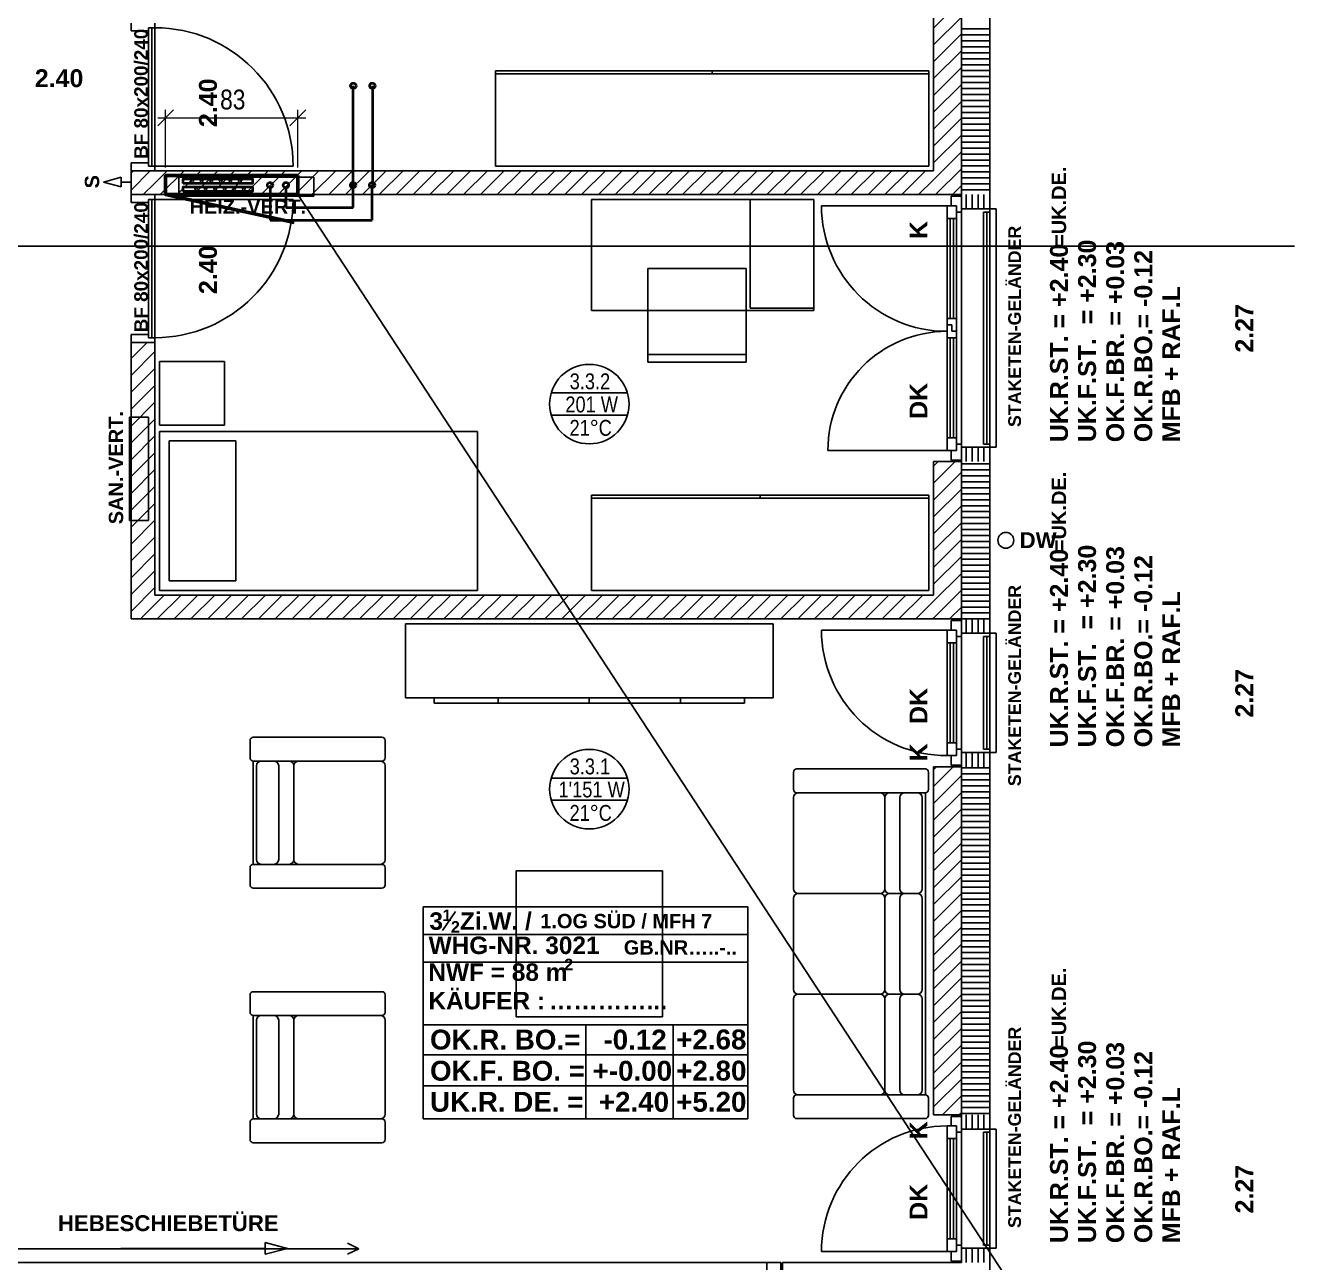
# Model space of a CAD drawing. Extents: x -13068 to 19137, y -13507 to 12485.
# Drawn here: x 3680 to 11667, y -6395 to 1390 of the extents above; entities that cross this region are included whole.
import ezdxf
from ezdxf.lldxf.tags import DXFTag

# ---------------------------------------------------------------- set-up
doc = ezdxf.new("R2010")
doc.units = 0
doc.header["$LTSCALE"] = 50
doc.layers.get('0').update_dxf_attribs({"lineweight": 18})
doc.layers.get('Defpoints').update_dxf_attribs({"lineweight": 25})
for name, color, linetype, lineweight, true_color in [('A04_1.OGHaus 7$0$010 Aussenwände', 9, 'Continuous', 25, 0x808080), ('A04_1.OGHaus 7$0$010 Aussenwände Bauteilschraffuren', 9, 'Continuous', 25, 0x808080), ('A04_1.OGHaus 7$0$010 Aussenwände Schichttrennlinien', 9, 'Continuous', 25, 0x808080), ('A04_1.OGHaus 7$0$010 Fenster', 9, 'Continuous', 25, 0x808080), ('A04_1.OGHaus 7$0$010 Türen', 9, 'Continuous', 25, 0x808080), ('A04_1.OGHaus 7$0$015 Innenwände', 9, 'Continuous', 25, 0x808080), ('A04_1.OGHaus 7$0$015 Innenwände Bauteilschraffuren', 9, 'Continuous', 25, 0x808080), ('A04_1.OGHaus 7$0$060 Möbel Einbau', 9, 'Continuous', 25, 0x808080), ('A04_1.OGHaus 7$0$060 Möbel Einbau Bauteilschraffuren', 9, 'Continuous', 25, 0x808080), ('A04_1.OGHaus 7$0$065 Möbel Einrichtung', 9, 'Continuous', 25, 0x808080), ('A04_1.OGHaus 7$0$155 Beschriftungen Projekt', 9, 'Continuous', 25, 0x808080), ('A_OG01_Haus 7$0$MRI XREF', 9, 'Continuous', 25, 0x808080), ('H-APPARATE', 7, 'Continuous', 50, 0x7fff9f), ('H-ARMATUREN', 7, 'Continuous', 35, 0x00cc33), ('H-RAUMNUMMERN', 240, 'Continuous', 25, 0xff003f), ('H-RL', 7, 'STRICHLINIE2', 35, 0x7f9fff), ('H-TEXT', 240, 'Continuous', 25, 0xff003f), ('H-VERMASSUNG', 220, 'Continuous', 18, 0xff00bf), ('H-VL', 240, 'Continuous', 35, 0xff003f), ('MRI XREF', 9, 'Continuous', 25, 0x808080)]:
    doc.layers.add(name, color=color, linetype=linetype, lineweight=lineweight, true_color=true_color)
doc.styles.add('MRI', font='ARIALN.TTF')
doc.styles.get("Standard").update_dxf_attribs({"font": 'ARIALN.TTF'})
tags = doc.linetypes.add('HIDDEN', pattern=[0.375, 0.25, -0.125]).pattern_tags.tags
tags[6:7] = [DXFTag(74, 4), DXFTag(75, 0), DXFTag(340, '0'), DXFTag(46, 1.0), DXFTag(50, 0.0), DXFTag(44, 0.0), DXFTag(45, 0.0)]
tags[4:5] = [DXFTag(74, 4), DXFTag(75, 0), DXFTag(340, '0'), DXFTag(46, 1.0), DXFTag(50, 0.0), DXFTag(44, 0.0), DXFTag(45, 0.0)]
tags = doc.linetypes.add('STRICHLINIE2', pattern=[0.75, 0.5, -0.25]).pattern_tags.tags
tags[6:7] = [DXFTag(74, 4), DXFTag(75, 0), DXFTag(340, '0'), DXFTag(46, 1.0), DXFTag(50, 0.0), DXFTag(44, 0.0), DXFTag(45, 0.0)]
tags[4:5] = [DXFTag(74, 4), DXFTag(75, 0), DXFTag(340, '0'), DXFTag(46, 1.0), DXFTag(50, 0.0), DXFTag(44, 0.0), DXFTag(45, 0.0)]

# ---------------------------------------------------------------- blocks, each defined once
blk = doc.blocks.new('Blockreferenz-A0MMLJN3LK', base_point=(-11667.3, -13506.6))
at = {"layer": 'A04_1.OGHaus 7$0$010 Aussenwände', "color": 0, "linetype": 'ByBlock', "lineweight": -2}
for p, q in [((9395, 1595), (9395, 475)), ((9750, 325), (9750, 1595)), ((9505, 325), (9395, 325)), ((9570, 325), (9505, 325)), ((9570, 325), (9570, 235)), ((9570, 235), (9570, 325)), ((9750, 325), (9750, 235)), ((9750, 235), (9570, 235)), ((9750, 215), (9710, 215)), ((9710, 215), (9710, -1245)), ((9730, 215), (9730, -1245)), ((9750, -1245), (9750, 215)), ((11667.3, 0), (-11667.3, 0)), ((9570, -1355), (9570, -1265)), ((9750, -1265), (9570, -1265)), ((9570, -1265), (9570, -1355)), ((9710, -1245), (9750, -1245)), ((9750, -1355), (9750, -1265)), ((9505, -1355), (9395, -1355)), ((9395, -1355), (9395, -2195)), ((9570, -1355), (9505, -1355)), ((9750, -2345), (9750, -1355)), ((9505, -2345), (9395, -2345)), ((9570, -2345), (9505, -2345)), ((9570, -2345), (9570, -2435)), ((9570, -2435), (9570, -2345)), ((9750, -2345), (9750, -2435)), ((9750, -2435), (9570, -2435)), ((9750, -2455), (9710, -2455)), ((9710, -2455), (9710, -3165)), ((9730, -2455), (9730, -3165)), ((9750, -3165), (9750, -2455)), ((9570, -3275), (9570, -3185)), ((9750, -3185), (9570, -3185)), ((9570, -3185), (9570, -3275)), ((9710, -3165), (9750, -3165)), ((9750, -3275), (9750, -3185)), ((9505, -3275), (9395, -3275)), ((9395, -3275), (9395, -5465)), ((9570, -3275), (9505, -3275)), ((9750, -5465), (9750, -3275)), ((9505, -5465), (9395, -5465)), ((9570, -5465), (9505, -5465)), ((9570, -5465), (9570, -5555)), ((9570, -5555), (9570, -5465)), ((9750, -5465), (9750, -5555)), ((9750, -5555), (9570, -5555)), ((9750, -5575), (9710, -5575)), ((9710, -5575), (9710, -6285)), ((9730, -5575), (9730, -6285)), ((9750, -6285), (9750, -5575)), ((9570, -6395), (9570, -6305)), ((9750, -6305), (9570, -6305)), ((9570, -6305), (9570, -6395)), ((9710, -6285), (9750, -6285)), ((9750, -6395), (9750, -6305)), ((8445, -6570), (8445, -6395)), ((9395, -6395), (8445, -6395)), ((9505, -6395), (9395, -6395)), ((9570, -6395), (9505, -6395)), ((9750, -6750), (9750, -6395))]:
    blk.add_line(p, q, dxfattribs=at)
at = {"layer": 'A04_1.OGHaus 7$0$010 Aussenwände Bauteilschraffuren', "color": 0, "linetype": 'ByBlock', "lineweight": -2}
for p, q in [((9395, 1373.4), (9570, 1548.4)), ((9395, 1267.3), (9570, 1442.3)), ((9750, 1367.8), (9570, 1367.8)), ((9395, 1161.2), (9570, 1336.2)), ((9750, 1330.3), (9570, 1330.3)), ((9750, 1292.8), (9570, 1292.8)), ((9395, 1055.2), (9570, 1230.2)), ((9750, 1255.3), (9570, 1255.3)), ((9750, 1217.8), (9570, 1217.8)), ((9395, 949.1), (9570, 1124.1)), ((9750, 1180.3), (9570, 1180.3)), ((9750, 1142.8), (9570, 1142.8)), ((9750, 1105.3), (9570, 1105.3)), ((9750, 1067.8), (9570, 1067.8)), ((9395, 843), (9570, 1018)), ((9750, 1030.3), (9570, 1030.3)), ((9750, 992.8), (9570, 992.8)), ((9395, 737), (9570, 912)), ((9750, 955.3), (9570, 955.3)), ((9750, 917.8), (9570, 917.8)), ((9750, 880.3), (9570, 880.3)), ((9395, 630.9), (9570, 805.9)), ((9750, 842.8), (9570, 842.8)), ((9750, 805.3), (9570, 805.3)), ((9750, 767.8), (9570, 767.8)), ((9750, 730.3), (9570, 730.3)), ((9395, 524.8), (9570, 699.8)), ((9750, 692.8), (9570, 692.8)), ((9750, 655.3), (9570, 655.3)), ((9395, 418.8), (9570, 593.8)), ((9750, 617.8), (9570, 617.8)), ((9750, 580.3), (9570, 580.3)), ((9407.3, 325), (9570, 487.7)), ((9750, 542.8), (9570, 542.8)), ((9750, 505.3), (9570, 505.3)), ((9750, 467.8), (9570, 467.8)), ((9750, 430.3), (9570, 430.3)), ((9513.4, 325), (9570, 381.6)), ((9750, 392.8), (9570, 392.8)), ((9750, 355.3), (9570, 355.3)), ((9600, 325), (9600, 235)), ((9637.5, 325), (9637.5, 235)), ((9675, 325), (9675, 235)), ((9712.5, 325), (9712.5, 235)), ((9600, -1355), (9600, -1265)), ((9637.5, -1355), (9637.5, -1265)), ((9675, -1355), (9675, -1265)), ((9712.5, -1355), (9712.5, -1265)), ((9395, -1384.4), (9424.4, -1355)), ((9395, -1490.4), (9530.4, -1355)), ((9395, -1596.5), (9570, -1421.5)), ((9750, -1369.7), (9570, -1369.7)), ((9750, -1407.2), (9570, -1407.2)), ((9750, -1444.7), (9570, -1444.7)), ((9750, -1482.2), (9570, -1482.2)), ((9395, -1702.6), (9570, -1527.6)), ((9750, -1519.7), (9570, -1519.7)), ((9750, -1557.2), (9570, -1557.2)), ((9750, -1594.7), (9570, -1594.7)), ((9395, -1808.6), (9570, -1633.6)), ((9750, -1632.2), (9570, -1632.2)), ((9750, -1669.7), (9570, -1669.7)), ((9395, -1914.7), (9570, -1739.7)), ((9750, -1707.2), (9570, -1707.2)), ((9750, -1744.7), (9570, -1744.7)), ((9750, -1782.2), (9570, -1782.2)), ((9750, -1819.7), (9570, -1819.7)), ((9395, -2020.8), (9570, -1845.8)), ((9750, -1857.2), (9570, -1857.2)), ((9750, -1894.7), (9570, -1894.7)), ((9395, -2126.8), (9570, -1951.8)), ((9750, -1932.2), (9570, -1932.2)), ((9750, -1969.7), (9570, -1969.7)), ((9395, -2232.9), (9570, -2057.9)), ((9750, -2007.2), (9570, -2007.2)), ((9750, -2044.7), (9570, -2044.7)), ((9750, -2082.2), (9570, -2082.2)), ((9750, -2119.7), (9570, -2119.7)), ((9395, -2339), (9570, -2164)), ((9750, -2157.2), (9570, -2157.2)), ((9750, -2194.7), (9570, -2194.7)), ((9750, -2232.2), (9570, -2232.2)), ((9495, -2345), (9570, -2270)), ((9750, -2269.7), (9570, -2269.7)), ((9750, -2307.2), (9570, -2307.2)), ((9750, -2344.7), (9570, -2344.7)), ((9600, -2345), (9600, -2435)), ((9637.5, -2345), (9637.5, -2435)), ((9675, -2345), (9675, -2435)), ((9712.5, -2345), (9712.5, -2435)), ((9600, -3275), (9600, -3185)), ((9637.5, -3275), (9637.5, -3185)), ((9675, -3275), (9675, -3185)), ((9712.5, -3275), (9712.5, -3185)), ((9395, -3293.5), (9413.5, -3275)), ((9395, -3399.6), (9519.6, -3275)), ((9395, -3505.7), (9570, -3330.7)), ((9750, -3282.2), (9570, -3282.2)), ((9750, -3319.7), (9570, -3319.7)), ((9750, -3357.2), (9570, -3357.2)), ((9750, -3394.7), (9570, -3394.7)), ((9750, -3432.2), (9570, -3432.2)), ((9395, -3611.7), (9570, -3436.7)), ((9750, -3469.7), (9570, -3469.7)), ((9750, -3507.2), (9570, -3507.2)), ((9395, -3717.8), (9570, -3542.8)), ((9750, -3544.7), (9570, -3544.7)), ((9750, -3582.2), (9570, -3582.2)), ((9395, -3823.9), (9570, -3648.9)), ((9750, -3619.7), (9570, -3619.7)), ((9750, -3657.2), (9570, -3657.2)), ((9750, -3694.7), (9570, -3694.7)), ((9750, -3732.2), (9570, -3732.2)), ((9395, -3929.9), (9570, -3754.9)), ((9750, -3769.7), (9570, -3769.7)), ((9750, -3807.2), (9570, -3807.2)), ((9395, -4036), (9570, -3861)), ((9750, -3844.7), (9570, -3844.7)), ((9750, -3882.2), (9570, -3882.2)), ((9395, -4142.1), (9570, -3967.1)), ((9750, -3919.7), (9570, -3919.7)), ((9750, -3957.2), (9570, -3957.2)), ((9395, -4248.1), (9570, -4073.1)), ((9750, -3994.7), (9570, -3994.7)), ((9750, -4032.2), (9570, -4032.2)), ((9750, -4069.7), (9570, -4069.7)), ((9750, -4107.2), (9570, -4107.2)), ((9750, -4144.7), (9570, -4144.7)), ((9395, -4354.2), (9570, -4179.2)), ((9750, -4182.2), (9570, -4182.2)), ((9750, -4219.7), (9570, -4219.7)), ((9395, -4460.3), (9570, -4285.3)), ((9750, -4257.2), (9570, -4257.2)), ((9750, -4294.7), (9570, -4294.7)), ((9395, -4566.3), (9570, -4391.3)), ((9750, -4332.2), (9570, -4332.2)), ((9750, -4369.7), (9570, -4369.7)), ((9750, -4407.2), (9570, -4407.2)), ((9750, -4444.7), (9570, -4444.7)), ((9395, -4672.4), (9570, -4497.4)), ((9750, -4482.2), (9570, -4482.2)), ((9750, -4519.7), (9570, -4519.7)), ((9395, -4778.5), (9570, -4603.5)), ((9750, -4557.2), (9570, -4557.2)), ((9750, -4594.7), (9570, -4594.7)), ((9750, -4632.2), (9570, -4632.2)), ((9395, -4884.5), (9570, -4709.5)), ((9750, -4669.7), (9570, -4669.7)), ((9750, -4707.2), (9570, -4707.2)), ((9750, -4744.7), (9570, -4744.7)), ((9750, -4782.2), (9570, -4782.2)), ((9395, -4990.6), (9570, -4815.6)), ((9750, -4819.7), (9570, -4819.7)), ((9750, -4857.2), (9570, -4857.2)), ((9395, -5096.7), (9570, -4921.7)), ((9750, -4894.7), (9570, -4894.7)), ((9750, -4932.2), (9570, -4932.2)), ((9395, -5202.7), (9570, -5027.7)), ((9750, -4969.7), (9570, -4969.7)), ((9750, -5007.2), (9570, -5007.2)), ((9750, -5044.7), (9570, -5044.7)), ((9750, -5082.2), (9570, -5082.2)), ((9395, -5308.8), (9570, -5133.8)), ((9750, -5119.7), (9570, -5119.7)), ((9750, -5157.2), (9570, -5157.2)), ((9395, -5414.9), (9570, -5239.9)), ((9750, -5194.7), (9570, -5194.7)), ((9750, -5232.2), (9570, -5232.2)), ((9750, -5269.7), (9570, -5269.7)), ((9450.9, -5465), (9570, -5345.9)), ((9750, -5307.2), (9570, -5307.2)), ((9750, -5344.7), (9570, -5344.7)), ((9750, -5382.2), (9570, -5382.2)), ((9750, -5419.7), (9570, -5419.7)), ((9557, -5465), (9570, -5452)), ((9750, -5457.2), (9570, -5457.2)), ((9600, -5465), (9600, -5555)), ((9637.5, -5465), (9637.5, -5555)), ((9675, -5465), (9675, -5555)), ((9712.5, -5465), (9712.5, -5555)), ((9600, -6395), (9600, -6305)), ((9637.5, -6395), (9637.5, -6305)), ((9675, -6395), (9675, -6305)), ((9712.5, -6395), (9712.5, -6305))]:
    blk.add_line(p, q, dxfattribs=at)
at = {"layer": 'A04_1.OGHaus 7$0$010 Aussenwände Schichttrennlinien', "color": 0, "linetype": 'ByBlock', "lineweight": -2}
for p, q in [((9570, 325), (9570, 1595)), ((9570, 235), (9750, 235)), ((9570, -1265), (9750, -1265)), ((9570, -2345), (9570, -1355)), ((9570, -2435), (9750, -2435)), ((9570, -3185), (9750, -3185)), ((9570, -5465), (9570, -3275)), ((9570, -5555), (9750, -5555)), ((9570, -6305), (9750, -6305))]:
    blk.add_line(p, q, dxfattribs=at)
at = {"layer": 'A04_1.OGHaus 7$0$010 Aussenwände Schichttrennlinien', "color": 0, "lineweight": -2}
for p, q in [((9570, 325), (9570, 325)), ((9570, -1355), (9570, -1355)), ((9570, -2345), (9570, -2345)), ((9570, -3275), (9570, -3275)), ((9570, -5465), (9570, -5465)), ((9570, -6395), (9570, -6395))]:
    blk.add_line(p, q, dxfattribs=at)
at = {"layer": 'A04_1.OGHaus 7$0$010 Fenster', "color": 0, "linetype": 'ByBlock', "lineweight": -2}
for p, q in [((9570, 325), (9505, 325)), ((9570, 235), (9570, 325)), ((9480, 255), (8690, 255)), ((9540, 255), (9480, 255)), ((9480, 255), (9480, 175)), ((9505, 315), (9505, 255)), ((9570, 315), (9505, 315)), ((9505, 255), (9540, 255)), ((9540, 255), (9540, 215)), ((9540, 175), (9540, 255)), ((9570, 215), (9570, 315)), ((9480, 175), (9480, -455)), ((9480, 175), (9540, 175)), ((9500, 175), (9500, -455)), ((9520, -455), (9520, 175)), ((9540, 215), (9570, 215)), ((9540, -455), (9540, 175)), ((9570, -1245), (9570, 215)), ((9750, 235), (9750, -1265)), ((9750, 235), (9790, 235)), ((9790, 235), (9790, -1265)), ((9540, -455), (9480, -455)), ((9480, -455), (9480, -495)), ((9540, -535), (9540, -455)), ((9480, -495), (9510, -495)), ((9510, -495), (9480, -495)), ((9480, -495), (9480, -575)), ((9510, -495), (9510, -535)), ((9510, -535), (9510, -495)), ((9510, -535), (9540, -535)), ((9540, -535), (9510, -535)), ((9540, -575), (9540, -535)), ((9480, -575), (9480, -1205)), ((9480, -575), (9540, -575)), ((9500, -575), (9500, -1205)), ((9520, -1205), (9520, -575)), ((9540, -1205), (9540, -575)), ((9540, -1205), (9480, -1205)), ((9480, -1205), (9480, -1285)), ((9540, -1285), (9540, -1205)), ((9570, -1245), (9540, -1245)), ((9540, -1245), (9540, -1285)), ((9570, -1345), (9570, -1245)), ((9570, -1265), (9570, -1355)), ((9790, -1265), (9750, -1265)), ((9480, -1285), (8730, -1285)), ((9480, -1285), (9540, -1285)), ((9540, -1285), (9505, -1285)), ((9505, -1285), (9505, -1345)), ((9505, -1345), (9570, -1345)), ((9570, -1355), (9505, -1355)), ((9570, -2345), (9505, -2345)), ((9505, -2355), (9505, -2415)), ((9570, -2355), (9505, -2355)), ((9570, -2435), (9570, -2345)), ((9570, -2455), (9570, -2355)), ((9480, -2415), (8690, -2415)), ((9540, -2415), (9480, -2415)), ((9480, -2415), (9480, -2495)), ((9505, -2415), (9540, -2415)), ((9540, -2415), (9540, -2455)), ((9540, -2495), (9540, -2415)), ((9540, -2455), (9570, -2455)), ((9570, -3165), (9570, -2455)), ((9750, -2435), (9750, -3185)), ((9750, -2435), (9790, -2435)), ((9790, -2435), (9790, -3185)), ((9480, -2495), (9480, -3125)), ((9480, -2495), (9540, -2495)), ((9500, -2495), (9500, -3125)), ((9520, -3125), (9520, -2495)), ((9540, -3125), (9540, -2495)), ((9540, -3125), (9480, -3125)), ((9480, -3125), (9480, -3205)), ((9540, -3205), (9540, -3125)), ((9570, -3165), (9540, -3165)), ((9540, -3165), (9540, -3205)), ((9570, -3265), (9570, -3165)), ((9570, -3185), (9570, -3275)), ((9790, -3185), (9750, -3185)), ((9480, -3205), (9540, -3205)), ((9540, -3205), (9505, -3205)), ((9505, -3205), (9505, -3265)), ((9505, -3265), (9570, -3265)), ((9570, -3275), (9505, -3275)), ((9570, -5465), (9505, -5465)), ((9505, -5535), (9505, -5475)), ((9505, -5475), (9570, -5475)), ((9570, -5555), (9570, -5465)), ((9570, -5475), (9570, -5575)), ((9480, -5615), (9480, -5535)), ((9480, -5535), (9540, -5535)), ((9540, -5535), (9505, -5535)), ((9540, -5575), (9540, -5535)), ((9540, -5535), (9540, -5615)), ((9570, -5575), (9540, -5575)), ((9570, -5575), (9570, -6285)), ((9750, -6305), (9750, -5555)), ((9790, -5555), (9750, -5555)), ((9790, -6305), (9790, -5555)), ((9480, -6245), (9480, -5615)), ((9540, -5615), (9480, -5615)), ((9500, -6245), (9500, -5615)), ((9520, -5615), (9520, -6245)), ((9540, -5615), (9540, -6245)), ((5777.5, -6307.5), (3610, -6307.5)), ((5777.5, -6307.5), (5707.5, -6272.5)), ((5777.5, -6307.5), (5707.5, -6342.5)), ((9480, -6325), (9480, -6245)), ((9480, -6245), (9540, -6245)), ((9540, -6245), (9540, -6325)), ((9540, -6325), (9540, -6285)), ((9540, -6285), (9570, -6285)), ((9570, -6285), (9570, -6385)), ((9570, -6305), (9570, -6395)), ((9750, -6305), (9790, -6305)), ((9480, -6325), (8690, -6325)), ((9540, -6325), (9480, -6325)), ((9505, -6385), (9505, -6325)), ((9505, -6325), (9540, -6325)), ((9570, -6385), (9505, -6385)), ((8345, -6395), (3450, -6395)), ((8435, -6395), (8345, -6395)), ((8345, -6395), (8345, -6570)), ((8435, -6570), (8435, -6395)), ((8445, -6570), (8445, -6395)), ((9570, -6395), (9505, -6395))]:
    blk.add_line(p, q, dxfattribs=at)
for centre, major_axis in [((9480, 255), (-790, 0)), ((9480, -1285), (0, 750)), ((9480, -2415), (-790, 0)), ((9480, -6325), (0, 790))]:
    blk.add_ellipse(centre, major_axis=major_axis, ratio=1, start_param=0, end_param=1.570796, dxfattribs=at)
at = {"layer": 'A04_1.OGHaus 7$0$010 Türen', "color": 0, "linetype": 'ByBlock', "lineweight": -2}
for p, q in [((4345, 1405), (4345, 1355)), ((4455, 1355), (4455, 1375)), ((4455, 1375), (4495, 1375)), ((4495, 1375), (4455, 1375)), ((4455, 1375), (4455, 505)), ((4495, 1375), (4495, 1405)), ((4495, 505), (4495, 1375)), ((4345, 1355), (4455, 1355)), ((4345, 475), (4345, 525)), ((4345, 525), (4455, 525)), ((4455, 525), (4455, 505)), ((4455, 505), (4495, 505)), ((4455, 505), (4495, 505)), ((4495, 505), (4495, 475)), ((4495, 505), (5365, 505)), ((4495, 475), (4345, 475)), ((4345, 475), (4495, 475)), ((4345, 325), (4345, 275)), ((4495, 325), (4345, 325)), ((4345, 325), (4495, 325)), ((4495, 295), (4495, 325)), ((4345, 275), (4455, 275)), ((4455, 275), (4455, 295)), ((4455, 295), (4495, 295)), ((4455, 295), (4495, 295)), ((4455, -575), (4455, 295)), ((4495, 295), (4495, -575)), ((4495, 295), (5365, 295)), ((4345, -605), (4345, -555)), ((4345, -555), (4455, -555)), ((4455, -555), (4455, -575)), ((4495, -605), (4345, -605)), ((4345, -605), (4495, -605)), ((4455, -575), (4495, -575)), ((4495, -575), (4455, -575)), ((4495, -575), (4495, -605))]:
    blk.add_line(p, q, dxfattribs=at)
for centre, major_axis in [((4495, 505), (870, 0)), ((4495, 295), (0, -870))]:
    blk.add_ellipse(centre, major_axis=major_axis, ratio=1, start_param=0, end_param=1.570796, dxfattribs=at)
at = {"layer": 'A04_1.OGHaus 7$0$015 Innenwände', "color": 0, "linetype": 'ByBlock', "lineweight": -2}
for p, q in [((4345, 475), (4495, 475)), ((4345, 475), (4345, 325)), ((9395, 475), (4495, 475)), ((4345, 325), (4495, 325)), ((4495, 325), (9395, 325)), ((4345, -605), (4495, -605)), ((4345, -605), (4345, -2345)), ((4495, -2195), (4495, -605)), ((9395, -2195), (4495, -2195)), ((4345, -2345), (9395, -2345))]:
    blk.add_line(p, q, dxfattribs=at)
at = {"layer": 'A04_1.OGHaus 7$0$015 Innenwände Bauteilschraffuren', "color": 0, "linetype": 'ByBlock', "lineweight": -2}
for p, q in [((4475.7, 505), (4475.7, 1375)), ((4345, 459.9), (4360.1, 475)), ((4345, 353.9), (4466.1, 475)), ((4495, 397.8), (4572.2, 475)), ((4528.3, 325), (4678.3, 475)), ((4634.3, 325), (4784.3, 475)), ((4740.4, 325), (4890.4, 475)), ((4846.5, 325), (4996.5, 475)), ((4952.5, 325), (5102.5, 475)), ((5058.6, 325), (5208.6, 475)), ((5164.7, 325), (5314.7, 475)), ((5270.7, 325), (5420.7, 475)), ((5376.8, 325), (5526.8, 475)), ((5482.9, 325), (5632.9, 475)), ((5588.9, 325), (5738.9, 475)), ((5695, 325), (5845, 475)), ((5801.1, 325), (5951.1, 475)), ((5907.1, 325), (6057.1, 475)), ((6013.2, 325), (6163.2, 475)), ((6119.3, 325), (6269.3, 475)), ((6225.3, 325), (6375.3, 475)), ((6331.4, 325), (6481.4, 475)), ((6437.5, 325), (6587.5, 475)), ((6543.5, 325), (6693.5, 475)), ((6649.6, 325), (6799.6, 475)), ((6755.7, 325), (6905.7, 475)), ((6861.7, 325), (7011.7, 475)), ((6967.8, 325), (7117.8, 475)), ((7073.9, 325), (7223.9, 475)), ((7179.9, 325), (7329.9, 475)), ((7286, 325), (7436, 475)), ((7392, 325), (7542, 475)), ((7498.1, 325), (7648.1, 475)), ((7604.2, 325), (7754.2, 475)), ((7710.2, 325), (7860.2, 475)), ((7816.3, 325), (7966.3, 475)), ((7922.4, 325), (8072.4, 475)), ((8028.4, 325), (8178.4, 475)), ((8134.5, 325), (8284.5, 475)), ((8240.6, 325), (8390.6, 475)), ((8346.6, 325), (8496.6, 475)), ((8452.7, 325), (8602.7, 475)), ((8558.8, 325), (8708.8, 475)), ((8664.8, 325), (8814.8, 475)), ((8770.9, 325), (8920.9, 475)), ((8877, 325), (9027, 475)), ((8983, 325), (9133, 475)), ((9089.1, 325), (9239.1, 475)), ((9195.2, 325), (9345.2, 475)), ((9301.2, 325), (9395, 418.8)), ((4422.2, 325), (4495, 397.8)), ((4475.7, -575), (4475.7, 295)), ((4345, -706.8), (4446.8, -605)), ((4345, -812.9), (4495, -662.9)), ((4345, -918.9), (4495, -768.9)), ((4345, -1025), (4495, -875)), ((4345, -1131.1), (4495, -981.1)), ((4345, -1237.1), (4495, -1087.1)), ((4345, -1343.2), (4495, -1193.2)), ((4345, -1449.3), (4495, -1299.3)), ((4345, -1555.3), (4495, -1405.3)), ((4345, -1661.4), (4495, -1511.4)), ((4345, -1767.5), (4495, -1617.5)), ((4345, -1873.5), (4495, -1723.5)), ((4345, -1979.6), (4495, -1829.6)), ((4345, -2085.7), (4495, -1935.7)), ((4345, -2191.7), (4495, -2041.7)), ((4345, -2297.8), (4495, -2147.8)), ((4403.9, -2345), (4553.9, -2195)), ((4509.9, -2345), (4659.9, -2195)), ((4616, -2345), (4766, -2195)), ((4722, -2345), (4872, -2195)), ((4828.1, -2345), (4978.1, -2195)), ((4934.2, -2345), (5084.2, -2195)), ((5040.2, -2345), (5190.2, -2195)), ((5146.3, -2345), (5296.3, -2195)), ((5252.4, -2345), (5402.4, -2195)), ((5358.4, -2345), (5508.4, -2195)), ((5464.5, -2345), (5614.5, -2195)), ((5570.6, -2345), (5720.6, -2195)), ((5676.6, -2345), (5826.6, -2195)), ((5782.7, -2345), (5932.7, -2195)), ((5888.8, -2345), (6038.8, -2195)), ((5994.8, -2345), (6144.8, -2195)), ((6100.9, -2345), (6250.9, -2195)), ((6207, -2345), (6357, -2195)), ((6313, -2345), (6463, -2195)), ((6419.1, -2345), (6569.1, -2195)), ((6525.2, -2345), (6675.2, -2195)), ((6631.2, -2345), (6781.2, -2195)), ((6737.3, -2345), (6887.3, -2195)), ((6843.4, -2345), (6993.4, -2195)), ((6949.4, -2345), (7099.4, -2195)), ((7055.5, -2345), (7205.5, -2195)), ((7161.6, -2345), (7311.6, -2195)), ((7267.6, -2345), (7417.6, -2195)), ((7373.7, -2345), (7523.7, -2195)), ((7479.8, -2345), (7629.8, -2195)), ((7585.8, -2345), (7735.8, -2195)), ((7691.9, -2345), (7841.9, -2195)), ((7798, -2345), (7948, -2195)), ((7904, -2345), (8054, -2195)), ((8010.1, -2345), (8160.1, -2195)), ((8116.2, -2345), (8266.2, -2195)), ((8222.2, -2345), (8372.2, -2195)), ((8328.3, -2345), (8478.3, -2195)), ((8434.4, -2345), (8584.4, -2195)), ((8540.4, -2345), (8690.4, -2195)), ((8646.5, -2345), (8796.5, -2195)), ((8752.6, -2345), (8902.6, -2195)), ((8858.6, -2345), (9008.6, -2195)), ((8964.7, -2345), (9114.7, -2195)), ((9070.8, -2345), (9220.8, -2195)), ((9176.8, -2345), (9326.8, -2195)), ((9282.9, -2345), (9395, -2232.9)), ((9389, -2345), (9395, -2339))]:
    blk.add_line(p, q, dxfattribs=at)
at = {"layer": 'A04_1.OGHaus 7$0$060 Möbel Einbau', "color": 0, "linetype": 'ByBlock', "lineweight": -2}
for p, q in [((4171.5, 404.2), (4283.5, 434.2)), ((4171.5, 404.2), (4283.5, 374.2)), ((4283.5, 434.2), (4283.5, 374.2)), ((4345, 404.2), (4283.5, 404.2)), ((4281.1, -6305.4), (5189.9, -6305.4)), ((5329.8, -6305.4), (5189.9, -6267.9)), ((5189.9, -6342.9), (5189.9, -6267.9)), ((5329.8, -6305.4), (5189.9, -6342.9))]:
    blk.add_line(p, q, dxfattribs=at)
blk.add_circle((9850, -1850), 50, dxfattribs=at)
at = {"layer": 'A04_1.OGHaus 7$0$060 Möbel Einbau Bauteilschraffuren', "color": 0, "linetype": 'ByBlock', "lineweight": -2}
for p, q in [((5495, 435), (4645, 435)), ((4645, 435), (4645, 315)), ((5495, 315), (5495, 435)), ((4645, 315), (5495, 315)), ((4335, -1725), (4335, -1075)), ((4335, -1075), (4455, -1075)), ((4455, -1075), (4455, -1725)), ((4455, -1725), (4335, -1725))]:
    blk.add_line(p, q, dxfattribs=at)
at = {"layer": 'A04_1.OGHaus 7$0$065 Möbel Einrichtung', "color": 0, "linetype": 'ByBlock', "lineweight": -2}
for p, q in [((9365, 1105), (6637.5, 1105)), ((6637.5, 1105), (6637.5, 505)), ((9365, 1085), (6637.5, 1085)), ((8001.2, 1105), (8001.2, 1085)), ((9365, 505), (9365, 1105)), ((9365, 1105), (9365, 1085)), ((6637.5, 505), (9365, 505)), ((8642, 295), (7242, 295)), ((7242, 295), (7242, -405)), ((8242, -390), (8242, 295)), ((8642, -405), (8642, 295)), ((7596.6, -730), (7596.6, -140)), ((7596.6, -140), (8216.6, -140)), ((8216.6, -140), (8216.6, -730)), ((8642, -390), (8242, -390)), ((7242, -405), (8642, -405)), ((7596.6, -680), (8216.6, -680)), ((4525, -1125), (4525, -725)), ((4525, -725), (4932.4, -725)), ((4932.4, -725), (4932.4, -1125)), ((8216.6, -730), (7596.6, -730)), ((4932.4, -1125), (4525, -1125)), ((4525, -2165), (4525, -1165)), ((4525, -1165), (6525, -1165)), ((6525, -1165), (6525, -2165)), ((4585, -1225), (5005, -1225)), ((4585, -2105), (4585, -1225)), ((5005, -1225), (5005, -2105)), ((7242, -2165), (7242, -1565)), ((7242, -1565), (9365, -1565)), ((7242, -1565), (7242, -1585)), ((7242, -1585), (9365, -1585)), ((8303.5, -1565), (8303.5, -1585)), ((9365, -1565), (9365, -2165)), ((5005, -2105), (4585, -2105)), ((6525, -2165), (4525, -2165)), ((9365, -2165), (7242, -2165)), ((6071.8, -2842.1), (6071.8, -2375.1)), ((6071.8, -2375.1), (8385.8, -2375.1)), ((8385.8, -2375.1), (8385.8, -2842.1)), ((8385.8, -2842.1), (6071.8, -2842.1)), ((8205.8, -2842.1), (6251.8, -2842.1)), ((6251.8, -2842.1), (6251.8, -2875.1)), ((6251.8, -2875.1), (8205.8, -2875.1)), ((6654.8, -2842.1), (6654.8, -2875.1)), ((7228.8, -2842.1), (7228.8, -2875.1)), ((7802.8, -2842.1), (7802.8, -2875.1)), ((8205.8, -2875.1), (8205.8, -2842.1)), ((5094, -3109.1), (5094, -3219.1)), ((5924, -3089.1), (5114, -3089.1)), ((5944, -3219.1), (5944, -3109.1)), ((5114, -3239.1), (5924, -3239.1)), ((5114, -3239.1), (5114, -3889.1)), ((5134, -3859.1), (5134, -3269.1)), ((5164, -3239.1), (5339.2, -3239.1)), ((5274, -3269.1), (5274, -3859.1)), ((5369.2, -3269.1), (5369.2, -3859.1)), ((5369.2, -3269.1), (5369.2, -3859.1)), ((5914, -3239.1), (5399.2, -3239.1)), ((5944, -3859.1), (5944, -3269.1)), ((8513.5, -3308.8), (8513.5, -3418.8)), ((9343.5, -3288.8), (8533.5, -3288.8)), ((9363.5, -3418.8), (9363.5, -3308.8)), ((8513.5, -3468.8), (8513.5, -4042.1)), ((8533.5, -3438.8), (9343.5, -3438.8)), ((9058.3, -3438.8), (8543.5, -3438.8)), ((9088.3, -4042.1), (9088.3, -3468.8)), ((9088.3, -4042.1), (9088.3, -3468.8)), ((9118.3, -3438.8), (9293.5, -3438.8)), ((9183.5, -4042.1), (9183.5, -3468.8)), ((9323.5, -3468.8), (9323.5, -4042.1)), ((9343.5, -5338.8), (9343.5, -3438.8)), ((5094, -3909.1), (5094, -4019.1)), ((5924, -3889.1), (5114, -3889.1)), ((5339.2, -3889.1), (5164, -3889.1)), ((5399.2, -3889.1), (5914, -3889.1)), ((5944, -4019.1), (5944, -3909.1)), ((6768.8, -4848.8), (6768.8, -3928.8)), ((6768.8, -3928.8), (7688.8, -3928.8)), ((7688.8, -3928.8), (7688.8, -4848.8)), ((5114, -4039.1), (5924, -4039.1)), ((9058.3, -4072.1), (8543.5, -4072.1)), ((8543.5, -4072.1), (9058.3, -4072.1)), ((9118.3, -4072.1), (9293.5, -4072.1)), ((9293.5, -4072.1), (9118.3, -4072.1)), ((8513.5, -4102.1), (8513.5, -4675.5)), ((9088.3, -4675.5), (9088.3, -4102.1)), ((9088.3, -4675.5), (9088.3, -4102.1)), ((9183.5, -4675.5), (9183.5, -4102.1)), ((9323.5, -4102.1), (9323.5, -4675.5)), ((5094, -4710.3), (5094, -4820.3)), ((5924, -4690.3), (5114, -4690.3)), ((5944, -4820.3), (5944, -4710.3)), ((9058.3, -4705.5), (8543.5, -4705.5)), ((8543.5, -4705.5), (9058.3, -4705.5)), ((9118.3, -4705.5), (9293.5, -4705.5)), ((9293.5, -4705.5), (9118.3, -4705.5)), ((8513.5, -4735.5), (8513.5, -5308.8)), ((9088.3, -5308.8), (9088.3, -4735.5)), ((9088.3, -5308.8), (9088.3, -4735.5)), ((9183.5, -5308.8), (9183.5, -4735.5)), ((9323.5, -4735.5), (9323.5, -5308.8)), ((5114, -4840.3), (5924, -4840.3)), ((5114, -4840.3), (5114, -5490.3)), ((5134, -5460.3), (5134, -4870.3)), ((5164, -4840.3), (5339.2, -4840.3)), ((5274, -4870.3), (5274, -5460.3)), ((5369.2, -4870.3), (5369.2, -5460.3)), ((5369.2, -4870.3), (5369.2, -5460.3)), ((5914, -4840.3), (5399.2, -4840.3)), ((5944, -5460.3), (5944, -4870.3)), ((7688.8, -4848.8), (6768.8, -4848.8)), ((9343.5, -5338.8), (8533.5, -5338.8)), ((8543.5, -5338.8), (9058.3, -5338.8)), ((9293.5, -5338.8), (9118.3, -5338.8)), ((8513.5, -5358.8), (8513.5, -5468.8)), ((9363.5, -5468.8), (9363.5, -5358.8)), ((5094, -5510.3), (5094, -5620.3)), ((5924, -5490.3), (5114, -5490.3)), ((5339.2, -5490.3), (5164, -5490.3)), ((5399.2, -5490.3), (5914, -5490.3)), ((5944, -5620.3), (5944, -5510.3)), ((8533.5, -5488.8), (9343.5, -5488.8)), ((5114, -5640.3), (5924, -5640.3))]:
    blk.add_line(p, q, dxfattribs=at)
for centre, major_axis in [((5114, -3109.1), (0, 20)), ((5924, -3109.1), (20, 0)), ((5114, -3219.1), (-20, 0)), ((5164, -3269.1), (0, 30)), ((5244, -3269.1), (30, 0)), ((5339.2, -3269.1), (30, 0)), ((5399.2, -3269.1), (0, 30)), ((5914, -3269.1), (30, 0)), ((5924, -3219.1), (0, -20)), ((8533.5, -3308.8), (0, 20)), ((9343.5, -3308.8), (20, 0)), ((8533.5, -3418.8), (-20, 0)), ((9343.5, -3418.8), (0, -20)), ((8543.5, -3468.8), (0, 30)), ((9058.3, -3468.8), (30, 0)), ((9118.3, -3468.8), (0, 30)), ((9213.5, -3468.8), (0, 30)), ((9293.5, -3468.8), (30, 0)), ((5114, -3909.1), (0, 20)), ((5164, -3859.1), (-30, 0)), ((5244, -3859.1), (0, -30)), ((5339.2, -3859.1), (0, -30)), ((5399.2, -3859.1), (-30, 0)), ((5914, -3859.1), (0, -30)), ((5924, -3909.1), (20, 0)), ((5114, -4019.1), (-20, 0)), ((5924, -4019.1), (0, -20)), ((8543.5, -4042.1), (-30, 0)), ((8543.5, -4102.1), (0, 30)), ((9058.3, -4042.1), (0, -30)), ((9058.3, -4102.1), (30, 0)), ((9118.3, -4042.1), (-30, 0)), ((9118.3, -4102.1), (0, 30)), ((9213.5, -4042.1), (-30, 0)), ((9213.5, -4102.1), (0, 30)), ((9293.5, -4042.1), (0, -30)), ((9293.5, -4102.1), (30, 0)), ((5114, -4710.3), (0, 20)), ((5924, -4710.3), (20, 0)), ((8543.5, -4675.5), (-30, 0)), ((8543.5, -4735.5), (0, 30)), ((9058.3, -4675.5), (0, -30)), ((9058.3, -4735.5), (30, 0)), ((9118.3, -4675.5), (-30, 0)), ((9118.3, -4735.5), (0, 30)), ((9213.5, -4675.5), (-30, 0)), ((9213.5, -4735.5), (0, 30)), ((9293.5, -4675.5), (0, -30)), ((9293.5, -4735.5), (30, 0)), ((5114, -4820.3), (-20, 0)), ((5164, -4870.3), (0, 30)), ((5244, -4870.3), (30, 0)), ((5339.2, -4870.3), (30, 0)), ((5399.2, -4870.3), (0, 30)), ((5914, -4870.3), (30, 0)), ((5924, -4820.3), (0, -20)), ((8543.5, -5308.8), (-30, 0)), ((8533.5, -5358.8), (0, 20)), ((9058.3, -5308.8), (0, -30)), ((9118.3, -5308.8), (-30, 0)), ((9213.5, -5308.8), (-30, 0)), ((9293.5, -5308.8), (0, -30)), ((9343.5, -5358.8), (20, 0)), ((5114, -5510.3), (0, 20)), ((5164, -5460.3), (-30, 0)), ((5244, -5460.3), (0, -30)), ((5339.2, -5460.3), (0, -30)), ((5399.2, -5460.3), (-30, 0)), ((5914, -5460.3), (0, -30)), ((5924, -5510.3), (20, 0)), ((8533.5, -5468.8), (-20, 0)), ((9343.5, -5468.8), (0, -20)), ((5114, -5620.3), (-20, 0)), ((5924, -5620.3), (0, -20))]:
    blk.add_ellipse(centre, major_axis=major_axis, ratio=1, start_param=0, end_param=1.570796, dxfattribs=at)
at = {"layer": 'A04_1.OGHaus 7$0$155 Beschriftungen Projekt', "color": 0, "linetype": 'ByBlock', "lineweight": -2}
for p, q in [((6183.6, -4899.5), (6183.6, -4156)), ((6183.6, -4156), (8226.3, -4156)), ((6304, -4305.4), (6387.2, -4186.4)), ((8226.3, -4156), (8226.3, -4899.5)), ((6183.6, -4330.2), (8226.3, -4330.2)), ((6183.6, -4503.5), (8226.3, -4503.5)), ((6183.6, -4899.5), (8226.3, -4899.5)), ((6183.6, -5489.3), (6183.6, -4899.5)), ((7207.5, -4899.5), (7207.5, -5489.3)), ((7756.3, -4899.5), (7756.3, -5489.3)), ((8226.3, -4899.5), (8226.3, -5489.3)), ((6183.6, -5086.7), (8226.3, -5086.7)), ((8226.3, -5282.7), (6183.6, -5282.7)), ((8226.3, -5489.3), (6183.6, -5489.3))]:
    blk.add_line(p, q, dxfattribs=at)
at = {"layer": 'A04_1.OGHaus 7$0$155 Beschriftungen Projekt', "color": 0, "lineweight": -2, "attachment_point": 1, "rotation": 90}
for s, insert, char_height in [('{\\fArial|b1|i0;BF 80x200/240}', (4365.2, 550.3), 85), ('{\\fArial|b1|i0;2.40}', (4772.6, 750.2), 112.5), ('{\\fArial|b1|i0;=UK.DE.}', (10139.5, 2.1), 90), ('{\\fArial|b1|i0;S}', (4054.2, 364.3), 90), ('{\\fArial|b1|i0;BF 80x200/240}', (4365.2, -541), 85), ('{\\fArial|b1|i0;K}', (9243.9, 45.3), 112.5), ('{\\fArial|b1|i0;STAKETEN-GELÄNDER}', (9865.2, -1137.4), 80), ('{\\fArial|b1|i0;UK.R.ST. = +2.40}', (10128.2, -1232.8), 112.5), ('{\\fArial|b1|i0;UK.F.ST.  = +2.30}', (10304.9, -1232.8), 112.5), ('{\\fArial|b1|i0;OK.F.BR. = +0.03}', (10481.7, -1232.8), 112.5), ('{\\fArial|b1|i0;2.40}', (4772.6, -300.6), 112.5), ('{\\fArial|b1|i0;OK.R.BO.= -0.12}', (10658.5, -1232.8), 112.5), ('{\\fArial|b1|i0;MFB + RAF.L}', (10834.3, -1233), 112.5), ('{\\fArial|b1|i0;2.27}', (11294.2, -669.1), 112.5), ('{\\fArial|b1|i0;DK}', (9243.9, -1086), 112.5), ('{\\fArial|b1|i0;SAN.-VERT.}', (4205, -1749.1), 90), ('{\\fArial|b1|i0;=UK.DE.}', (10139.5, -1917.9), 90), ('{\\fArial|b1|i0;UK.R.ST. = +2.40}', (10128.2, -3152.8), 112.5), ('{\\fArial|b1|i0;UK.F.ST.  = +2.30}', (10304.9, -3152.8), 112.5), ('{\\fArial|b1|i0;OK.F.BR. = +0.03}', (10481.7, -3152.8), 112.5), ('{\\fArial|b1|i0;OK.R.BO.= -0.12}', (10658.5, -3152.8), 112.5), ('{\\fArial|b1|i0;STAKETEN-GELÄNDER}', (9865.2, -3397.3), 80), ('{\\fArial|b1|i0;MFB + RAF.L}', (10834.3, -3153), 112.5), ('{\\fArial|b1|i0;2.27}', (11294.2, -2965.4), 112.5), ('{\\fArial|b1|i0;DK}', (9243.9, -3006), 112.5), ('{\\fArial|b1|i0;K}', (9243.9, -3241.1), 112.5), ('{\\fArial|b1|i0;=UK.DE.}', (10139.5, -5037.9), 90), ('{\\fArial|b1|i0;STAKETEN-GELÄNDER}', (9865.2, -6177.4), 80), ('{\\fArial|b1|i0;UK.R.ST. = +2.40}', (10128.2, -6272.8), 112.5), ('{\\fArial|b1|i0;UK.F.ST.  = +2.30}', (10304.9, -6272.8), 112.5), ('{\\fArial|b1|i0;OK.F.BR. = +0.03}', (10481.7, -6272.8), 112.5), ('{\\fArial|b1|i0;OK.R.BO.= -0.12}', (10658.5, -6272.8), 112.5), ('{\\fArial|b1|i0;MFB + RAF.L}', (10834.3, -6273), 112.5), ('{\\fArial|b1|i0;K}', (9243.9, -5618.8), 112.5), ('{\\fArial|b1|i0;2.27}', (11294.2, -6085.4), 112.5), ('{\\fArial|b1|i0;DK}', (9243.9, -6126), 112.5)]:
    blk.add_mtext(s, dxfattribs=dict(at, insert=insert, char_height=char_height))
at = {"layer": 'A04_1.OGHaus 7$0$155 Beschriftungen Projekt', "color": 0, "lineweight": -2, "attachment_point": 1}
for s, insert, char_height in [('{\\fArial|b1|i0;2.40}', (3739.2, 1113.9), 112.5), ('{\\fArial|b1|i0;HEIZ.-VERT.}', (4712.9, 294.4), 90), ('{\\fArial|b1|i0;DW}', (9936.9, -1799.1), 100), ('{\\fArial|b1|i0;3}', (6222.5, -4190.9), 110), ('{\\fArial|b1|i0;1}', (6304.6, -4173.3), 72.6), ('{\\fArial|b1|i0;Zi.W. / }', (6414.6, -4190.9), 110), ('{\\fArial|b1|i0;1.OG SÜD / MFH 7}', (6920.2, -4200.9), 90), ('{\\fArial|b1|i0;2 }', (6357.9, -4246.2), 72.6), ('{\\fArial|b1|i0;WHG-NR. 3021}', (6217.6, -4343.5), 110), ('{\\fArial|b1|i0;NWF = 88 m}', (6216.1, -4512.2), 110), ('{\\fArial|b1|i0;2}', (7070.9, -4482.5), 72.6), ('{\\fArial|b1|i0;KÄUFER : }', (6216.1, -4691.3), 110), ('{\\fArial|b1|i0;…………...}', (6974.3, -4691.3), 110), ('{\\fArial|b1|i0;OK.R. BO.=   -0.12}', (6226.3, -4929.2), 125), ('{\\fArial|b1|i0;+2.68}', (7775.8, -4928.3), 125), ('{\\fArial|b1|i0;OK.F. BO. = +-0.00}', (6226.3, -5125.3), 125), ('{\\fArial|b1|i0;+2.80}', (7775.8, -5124.5), 125), ('{\\fArial|b1|i0;UK.R. DE. =  +2.40}', (6226.6, -5320.6), 125), ('{\\fArial|b1|i0;+5.20}', (7775.8, -5320.7), 125), ('{\\fArial|b1|i0;HEBESCHIEBETÜRE}', (3884.8, -6096.8), 100)]:
    blk.add_mtext(s, dxfattribs=dict(at, insert=insert, char_height=char_height))
at = {"layer": 'A_OG01_Haus 7$0$MRI XREF', "color": 0, "lineweight": -2, "insert": (7446, -4366.9), "char_height": 90, "attachment_point": 1}
blk.add_mtext('{\\fArial|b1|i0;GB.NR…..-..}', dxfattribs=at)
blk = doc.blocks.new('DWGOBJEKT-A0MMLJNDLK', base_point=(4512.8, 445))
at = {"color": 0, "linetype": 'ByBlock', "lineweight": -2}
for p, q in [((4612.8, 858.8), (4512.8, 758.8)), ((5344.8, 758.8), (5444.8, 858.8))]:
    blk.add_line(p, q, dxfattribs=at)
at = {"color": 0, "linetype": 'ByBlock', "lineweight": 9}
for p, q in [((4512.8, 808.8), (5444.8, 808.8)), ((4562.8, 495), (4562.8, 858.8)), ((5394.8, 495), (5394.8, 858.8))]:
    blk.add_line(p, q, dxfattribs=at)
at = {"layer": 'Defpoints', "linetype": 'ByBlock'}
for p, q in [((5394.8, 808.8), (5394.8, 808.8)), ((4562.8, 445), (4562.8, 445)), ((5394.8, 445), (5394.8, 445))]:
    blk.add_line(p, q, dxfattribs=at)
at = {"color": 0, "linetype": 'ByBlock', "lineweight": -2, "insert": (4905.4, 986.1), "char_height": 125, "attachment_point": 1}
blk.add_mtext('{\\fArial Narrow;83}', dxfattribs=at)

msp = doc.modelspace()

# ---------------------------------------------------------------- linework, layer by layer
at = {"layer": 'H-APPARATE'}
msp.add_line((5371.6, 149), (4562.8, 325), dxfattribs=at)
msp.add_lwpolyline([(5394.8, 445), (4562.8, 445), (4562.8, 325), (5394.8, 325)], close=True, dxfattribs=at)
at = {"layer": 'H-ARMATUREN'}
for points in [[(4673.3, 395.1), (4673.3, 425.1), (5108.3, 425.1), (5108.3, 395.1)], [(4673.3, 345.1), (4673.3, 375.1), (5108.3, 375.1), (5108.3, 345.1)]]:
    msp.add_lwpolyline(points, close=True, dxfattribs=at)
at = {"layer": 'H-RAUMNUMMERN'}
for p, q in [((6988.8, -922.9), (7468.8, -922.9)), ((6988.8, -1062.9), (7468.8, -1062.9)), ((6988.8, -3345.9), (7468.8, -3345.9)), ((6988.8, -3485.9), (7468.8, -3485.9))]:
    msp.add_line(p, q, dxfattribs=at)
for centre in [(7228.8, -992.9), (7228.8, -3415.9)]:
    msp.add_circle(centre, 250, dxfattribs=at)
at = {"layer": 'H-RL', "linetype": 'HIDDEN', "ltscale": 0.5}
for p, q in [((5742, 385), (5742, 1010)), ((5319.8, 368), (5319.8, 245)), ((5742, 245), (5742, 385)), ((5319.8, 245), (5742, 245))]:
    msp.add_line(p, q, dxfattribs=at)
at = {"layer": 'H-RL', "ltscale": 0.5}
for centre in [(5743.6, 1010), (5319.8, 385), (5742, 385)]:
    msp.add_circle(centre, 17, dxfattribs=at)
at = {"layer": 'H-RL', "lineweight": 25}
for centre in [(4729.6, 410.1), (4789.6, 410.1), (4849.6, 410.1), (4909.6, 410.1), (4969.6, 410.1), (5029.6, 410.1)]:
    msp.add_circle(centre, 8, dxfattribs=at)
at = {"layer": 'H-TEXT'}
msp.add_line((10500.3, -7475), (5394.8, 325), dxfattribs=at)
at = {"layer": 'H-VL', "linetype": 'HIDDEN', "ltscale": 0.5}
for p, q in [((5863.6, 1010), (5863.6, 385)), ((5219.8, 368), (5219.8, 165)), ((5862, 165), (5862, 385)), ((5219.8, 165), (5862, 165))]:
    msp.add_line(p, q, dxfattribs=at)
at = {"layer": 'H-VL', "ltscale": 0.5}
for centre in [(5863.6, 1010), (5219.8, 385), (5862, 385)]:
    msp.add_circle(centre, 17, dxfattribs=at)
at = {"layer": 'H-VL', "lineweight": 25}
for centre in [(4754.6, 360.1), (4814.6, 360.1), (4874.6, 360.1), (4934.6, 360.1), (4994.6, 360.1), (5054.6, 360.1)]:
    msp.add_circle(centre, 8, dxfattribs=at)

# ---------------------------------------------------------------- block references
at = {"layer": 'H-VERMASSUNG'}
msp.add_blockref('DWGOBJEKT-A0MMLJNDLK', (4512.8, 445), dxfattribs=at)
at = {"layer": 'MRI XREF'}
msp.add_blockref('Blockreferenz-A0MMLJN3LK', (-11667.3, -13506.6), dxfattribs=at)

# ---------------------------------------------------------------- texts
at = {"layer": 'H-RAUMNUMMERN', "char_height": 100, "width": 327.856, "attachment_point": 5, "style": 'MRI'}
for s, insert in [('3.3.2', (7232.6, -850.5)), ('3.3.1', (7232.6, -3273.5))]:
    msp.add_mtext(s, dxfattribs=dict(at, insert=insert))
at = {"layer": 'H-RAUMNUMMERN', "color": 7, "char_height": 100, "width": 439.887, "attachment_point": 5, "style": 'MRI'}
for s, insert in [('201 W', (7243.6, -995.7)), ("1'151 W", (7243.6, -3418.8))]:
    msp.add_mtext(s, dxfattribs=dict(at, insert=insert))
at = {"layer": 'H-RAUMNUMMERN', "color": 161, "true_color": 0x7f9fff, "char_height": 100, "width": 302.467, "attachment_point": 5, "style": 'MRI'}
for insert in [(7237.4, -1143.2), (7237.4, -3566.2)]:
    msp.add_mtext('21°C', dxfattribs=dict(at, insert=insert))

doc.saveas('drawing.dxf')
